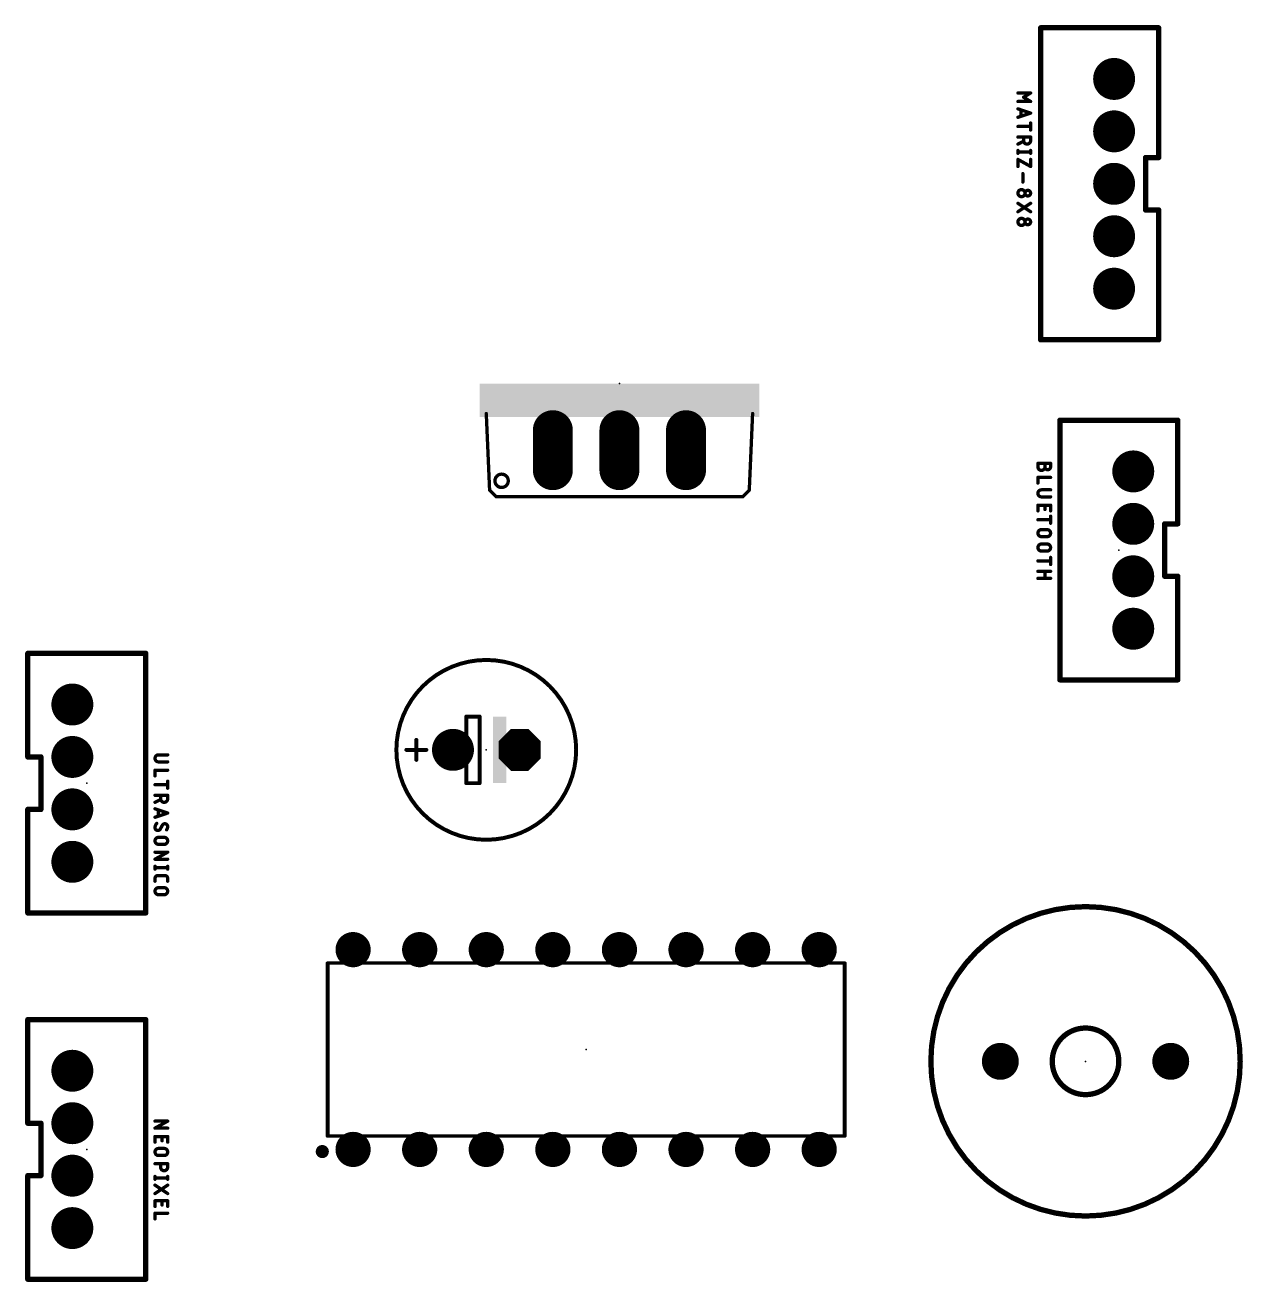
# Model space of a CAD drawing. Header units: millimetres. Extents: x -1479 to 8457, y 1606 to 10461.
# Drawn here: x 3967.36 to 4013.81, y 4679.47 to 4727.41 of the extents above; entities that cross this region are included whole.
import ezdxf

# ---------------------------------------------------------------- set-up
doc = ezdxf.new("R2010")
doc.units = ezdxf.units.MM
for name, color, linetype in [('17', 91, 'Continuous'), ('21', 253, 'Continuous'), ('23', 7, 'Continuous'), ('25', 253, 'Continuous'), ('51', 253, 'Continuous')]:
    doc.layers.add(name, color=color, linetype=linetype)

# ---------------------------------------------------------------- blocks, each defined once
blk = doc.blocks.new('RECT')
blk.add_solid([(-0.5, -0.5), (0.5, -0.5), (-0.5, 0.5), (0.5, 0.5)])
blk = doc.blocks.new('LONGP100')
at = {"const_width": 1}
blk.add_lwpolyline([(-0.5, 0), (0.5, 0)], dxfattribs=at)
at = {"const_width": 0.5}
for points in [[(-0.5, 0.25, 1), (-0.5, -0.25)], [(0.5, -0.25, 1), (0.5, 0.25)]]:
    blk.add_lwpolyline(points, format="xyb", dxfattribs=at)
blk = doc.blocks.new('ROUNDP')
at = {"const_width": 0.5}
blk.add_lwpolyline([(0, -0.25, 1), (0, 0.25, 1), (0, -0.25)], format="xyb", dxfattribs=at)
blk = doc.blocks.new('OCTAGONP')
at = {"const_width": 0.5}
blk.add_lwpolyline([(-0.25, -0.1036), (-0.25, 0.1036), (-0.1036, 0.25), (0.1036, 0.25), (0.25, 0.1036), (0.25, -0.1036), (0.1036, -0.25), (-0.1036, -0.25), (-0.25, -0.1036), (-0.25, 0.1036)], dxfattribs=at)

msp = doc.modelspace()

# ---------------------------------------------------------------- linework, layer by layer
at = {"layer": '21'}
for points, const_width in [([(4006.099, 4715.405), (4006.099, 4727.305)], 0.203), ([(4006.099, 4727.305), (4010.599, 4727.305)], 0.203), ([(4010.599, 4727.305), (4010.599, 4722.355)], 0.203), ([(4010.099, 4720.355), (4010.099, 4722.355)], 0.203), ([(4010.099, 4722.355), (4010.599, 4722.355)], 0.203), ([(4010.099, 4720.355), (4010.599, 4720.355)], 0.203), ([(4010.599, 4720.355), (4010.599, 4715.405)], 0.203), ([(4010.599, 4715.405), (4006.099, 4715.405)], 0.203), ([(3985.076, 4709.671), (3984.949, 4712.592)], 0.127), ([(3995.109, 4712.592), (3994.982, 4709.671)], 0.127), ([(4006.829, 4702.435), (4006.829, 4712.335)], 0.203), ([(4006.829, 4712.335), (4011.329, 4712.335)], 0.203), ([(4011.329, 4712.335), (4011.329, 4708.385)], 0.203), ([(3985.076, 4709.671), (3985.33, 4709.417)], 0.127), ([(3994.728, 4709.417), (3985.33, 4709.417)], 0.127), ([(3994.728, 4709.417), (3994.982, 4709.671)], 0.127), ([(4010.829, 4706.385), (4010.829, 4708.385)], 0.203), ([(4010.829, 4708.385), (4011.329, 4708.385)], 0.203), ([(4010.829, 4706.385), (4011.329, 4706.385)], 0.203), ([(4011.329, 4706.385), (4011.329, 4702.435)], 0.203), ([(3967.459, 4703.445), (3971.959, 4703.445)], 0.203), ([(3967.459, 4699.495), (3967.459, 4703.445)], 0.203), ([(3971.959, 4703.445), (3971.959, 4693.545)], 0.203), ([(4011.329, 4702.435), (4006.829, 4702.435)], 0.203), ([(3982.282, 4699.384), (3982.282, 4700.146)], 0.152), ([(3967.959, 4699.495), (3967.459, 4699.495)], 0.203), ([(3967.959, 4699.495), (3967.959, 4697.495)], 0.203), ([(3981.901, 4699.765), (3982.663, 4699.765)], 0.152), ([(3967.459, 4693.545), (3967.459, 4697.495)], 0.203), ([(3967.959, 4697.495), (3967.459, 4697.495)], 0.203), ([(3971.959, 4693.545), (3967.459, 4693.545)], 0.203), ([(3978.884, 4685.035), (3978.884, 4691.635)], 0.12), ([(3998.635, 4685.035), (3998.635, 4691.635)], 0.12), ([(3967.459, 4689.475), (3971.959, 4689.475)], 0.203), ([(3967.459, 4685.525), (3967.459, 4689.475)], 0.203), ([(3971.959, 4689.475), (3971.959, 4679.575)], 0.203), ([(3967.959, 4685.525), (3967.459, 4685.525)], 0.203), ([(3967.959, 4685.525), (3967.959, 4683.525)], 0.203), ([(3967.459, 4679.575), (3967.459, 4683.525)], 0.203), ([(3967.959, 4683.525), (3967.459, 4683.525)], 0.203), ([(3971.959, 4679.575), (3967.459, 4679.575)], 0.203)]:
    msp.add_lwpolyline(points, dxfattribs=dict(at, const_width=const_width))
for points, const_width in [([(4006.15, 4727.305, 1), (4006.049, 4727.305)], 0.102), ([(4006.099, 4727.356, 1), (4006.099, 4727.255)], 0.102), ([(4010.65, 4727.305, 1), (4010.549, 4727.305)], 0.102), ([(4010.599, 4727.255, 1), (4010.599, 4727.356)], 0.102), ([(4010.15, 4722.355, 1), (4010.049, 4722.355)], 0.102), ([(4010.099, 4722.406, 1), (4010.099, 4722.305)], 0.102), ([(4010.549, 4722.355, 1), (4010.65, 4722.355)], 0.102), ([(4010.599, 4722.305, 1), (4010.599, 4722.406)], 0.102), ([(4010.099, 4720.406, 1), (4010.099, 4720.305)], 0.102), ([(4010.049, 4720.355, 1), (4010.15, 4720.355)], 0.102), ([(4010.65, 4720.355, 1), (4010.549, 4720.355)], 0.102), ([(4010.599, 4720.305, 1), (4010.599, 4720.406)], 0.102), ([(4006.099, 4715.456, 1), (4006.099, 4715.355)], 0.102), ([(4006.049, 4715.405, 1), (4006.15, 4715.405)], 0.102), ([(4010.549, 4715.405, 1), (4010.65, 4715.405)], 0.102), ([(4010.599, 4715.355, 1), (4010.599, 4715.456)], 0.102), ([(3984.981, 4712.594, 1), (3984.918, 4712.591)], 0.0635), ([(3995.141, 4712.591, 1), (3995.078, 4712.594)], 0.0635), ([(4006.88, 4712.335, 1), (4006.779, 4712.335)], 0.102), ([(4006.829, 4712.386, 1), (4006.829, 4712.285)], 0.102), ([(4011.38, 4712.335, 1), (4011.279, 4712.335)], 0.102), ([(4011.329, 4712.285, 1), (4011.329, 4712.386)], 0.102), ([(3985.28, 4710.027, 1), (3985.788, 4710.027, 1), (3985.28, 4710.027)], 0.127), ([(3985.099, 4709.694, 1), (3985.054, 4709.649)], 0.0635), ([(3985.045, 4709.67, 1), (3985.108, 4709.673)], 0.0635), ([(3985.33, 4709.449, 1), (3985.33, 4709.386)], 0.0635), ([(3985.308, 4709.395, 1), (3985.353, 4709.44)], 0.0635), ([(3994.706, 4709.44, 1), (3994.751, 4709.395)], 0.0635), ([(3994.728, 4709.386, 1), (3994.728, 4709.449)], 0.0635), ([(3994.951, 4709.673, 1), (3995.014, 4709.67)], 0.0635), ([(3995.005, 4709.649, 1), (3994.96, 4709.694)], 0.0635), ([(4010.88, 4708.385, 1), (4010.779, 4708.385)], 0.102), ([(4010.829, 4708.436, 1), (4010.829, 4708.335)], 0.102), ([(4011.329, 4708.335, 1), (4011.329, 4708.436)], 0.102), ([(4011.279, 4708.385, 1), (4011.38, 4708.385)], 0.102), ([(4010.829, 4706.436, 1), (4010.829, 4706.335)], 0.102), ([(4010.779, 4706.385, 1), (4010.88, 4706.385)], 0.102), ([(4011.38, 4706.385, 1), (4011.279, 4706.385)], 0.102), ([(4011.329, 4706.335, 1), (4011.329, 4706.436)], 0.102), ([(3967.459, 4703.496, 1), (3967.459, 4703.395)], 0.102), ([(3967.51, 4703.445, 1), (3967.409, 4703.445)], 0.102), ([(3972.01, 4703.445, 1), (3971.909, 4703.445)], 0.102), ([(3971.959, 4703.395, 1), (3971.959, 4703.496)], 0.102), ([(3981.52, 4699.765, 1), (3988.378, 4699.765, 1), (3981.52, 4699.765)], 0.152), ([(4006.829, 4702.486, 1), (4006.829, 4702.385)], 0.102), ([(4006.779, 4702.435, 1), (4006.88, 4702.435)], 0.102), ([(4011.279, 4702.435, 1), (4011.38, 4702.435)], 0.102), ([(4011.329, 4702.385, 1), (4011.329, 4702.486)], 0.102), ([(3982.32, 4700.146, 1), (3982.244, 4700.146)], 0.0762), ([(3967.459, 4699.546, 1), (3967.459, 4699.445)], 0.102), ([(3967.409, 4699.495, 1), (3967.51, 4699.495)], 0.102), ([(3968.01, 4699.495, 1), (3967.909, 4699.495)], 0.102), ([(3967.959, 4699.445, 1), (3967.959, 4699.546)], 0.102), ([(3981.901, 4699.803, 1), (3981.901, 4699.727)], 0.0762), ([(3982.244, 4699.384, 1), (3982.32, 4699.384)], 0.0762), ([(3982.663, 4699.727, 1), (3982.663, 4699.803)], 0.0762), ([(3967.51, 4697.495, 1), (3967.409, 4697.495)], 0.102), ([(3967.459, 4697.546, 1), (3967.459, 4697.445)], 0.102), ([(3967.909, 4697.495, 1), (3968.01, 4697.495)], 0.102), ([(3967.959, 4697.445, 1), (3967.959, 4697.546)], 0.102), ([(3967.459, 4693.596, 1), (3967.459, 4693.495)], 0.102), ([(3971.959, 4693.495, 1), (3971.959, 4693.596)], 0.102), ([(3967.409, 4693.545, 1), (3967.51, 4693.545)], 0.102), ([(3971.909, 4693.545, 1), (3972.01, 4693.545)], 0.102), ([(3978.914, 4691.635, 1), (3978.854, 4691.635)], 0.06), ([(3998.665, 4691.635, 1), (3998.605, 4691.635)], 0.06), ([(3967.459, 4689.526, 1), (3967.459, 4689.425)], 0.102), ([(3967.51, 4689.475, 1), (3967.409, 4689.475)], 0.102), ([(3972.01, 4689.475, 1), (3971.909, 4689.475)], 0.102), ([(3971.959, 4689.425, 1), (3971.959, 4689.526)], 0.102), ([(3967.459, 4685.576, 1), (3967.459, 4685.475)], 0.102), ([(3967.409, 4685.525, 1), (3967.51, 4685.525)], 0.102), ([(3968.01, 4685.525, 1), (3967.909, 4685.525)], 0.102), ([(3967.959, 4685.475, 1), (3967.959, 4685.576)], 0.102), ([(3978.854, 4685.035, 1), (3978.914, 4685.035)], 0.06), ([(3998.605, 4685.035, 1), (3998.665, 4685.035)], 0.06), ([(3978.569, 4684.444, 1), (3978.819, 4684.444, 1), (3978.569, 4684.444)], 0.25), ([(3967.51, 4683.525, 1), (3967.409, 4683.525)], 0.102), ([(3967.459, 4683.576, 1), (3967.459, 4683.475)], 0.102), ([(3967.909, 4683.525, 1), (3968.01, 4683.525)], 0.102), ([(3967.959, 4683.475, 1), (3967.959, 4683.576)], 0.102), ([(3967.459, 4679.626, 1), (3967.459, 4679.525)], 0.102), ([(3967.409, 4679.575, 1), (3967.51, 4679.575)], 0.102), ([(3971.909, 4679.575, 1), (3972.01, 4679.575)], 0.102), ([(3971.959, 4679.525, 1), (3971.959, 4679.626)], 0.102)]:
    msp.add_lwpolyline(points, format="xyb", dxfattribs=dict(at, const_width=const_width))
at = {"layer": '23'}
for p in [(4009.079, 4721.355), (3990.029, 4713.735), (4009.079, 4707.385), (3984.949, 4699.765), (3969.709, 4698.495), (3988.759, 4688.335), (4007.809, 4687.885), (3969.709, 4684.525)]:
    msp.add_point(p, dxfattribs=at)
at = {"layer": '25', "const_width": 0.127}
for points in [[(4005.231, 4724.818), (4005.714, 4724.818)], [(4005.714, 4724.818), (4005.446, 4724.657)], [(4005.714, 4724.496), (4005.231, 4724.496)], [(4005.446, 4724.657), (4005.714, 4724.496)], [(4005.231, 4724.214), (4005.714, 4724.053)], [(4005.714, 4724.053), (4005.231, 4723.892)], [(4005.352, 4723.933), (4005.352, 4724.174)], [(4005.231, 4723.541), (4005.714, 4723.541)], [(4005.714, 4723.675), (4005.714, 4723.407)], [(4005.231, 4723.139), (4005.714, 4723.139)], [(4005.231, 4722.87), (4005.446, 4722.978)], [(4005.446, 4723.004), (4005.446, 4723.139)], [(4005.714, 4723.139), (4005.714, 4723.004)], [(4005.231, 4722.626), (4005.231, 4722.518)], [(4005.714, 4722.572), (4005.231, 4722.572)], [(4005.714, 4722.626), (4005.714, 4722.518)], [(4005.714, 4722.017), (4005.231, 4722.285)], [(4005.231, 4722.285), (4005.231, 4722.017)], [(4005.714, 4722.285), (4005.714, 4722.017)], [(4005.419, 4721.745), (4005.419, 4721.424)], [(4005.231, 4720.611), (4005.714, 4720.29)], [(4005.714, 4720.611), (4005.231, 4720.29)], [(4005.993, 4710.558), (4005.993, 4710.692)], [(4005.993, 4710.692), (4006.476, 4710.692)], [(4006.261, 4710.692), (4006.261, 4710.558)], [(4006.476, 4710.692), (4006.476, 4710.558)], [(4006.476, 4710.156), (4005.993, 4710.156)], [(4005.993, 4710.156), (4005.993, 4709.942)], [(4006.476, 4709.683), (4006.127, 4709.683)], [(4006.127, 4709.415), (4006.476, 4709.415)], [(4005.993, 4708.881), (4005.993, 4709.096)], [(4005.993, 4709.096), (4006.476, 4709.096)], [(4006.261, 4709.096), (4006.261, 4708.935)], [(4006.476, 4709.096), (4006.476, 4708.881)], [(4005.993, 4708.543), (4006.476, 4708.543)], [(4006.476, 4708.677), (4006.476, 4708.409)], [(4006.127, 4708.165), (4006.342, 4708.165)], [(4006.342, 4707.897), (4006.127, 4707.897)], [(4006.127, 4707.616), (4006.342, 4707.616)], [(4006.342, 4707.348), (4006.127, 4707.348)], [(4006.476, 4707.104), (4006.476, 4706.836)], [(4005.993, 4706.97), (4006.476, 4706.97)], [(4005.993, 4706.574), (4006.476, 4706.574)], [(4006.261, 4706.574), (4006.261, 4706.306)], [(4006.476, 4706.306), (4005.993, 4706.306)], [(3972.795, 4699.575), (3972.447, 4699.575)], [(3972.795, 4698.988), (3972.313, 4698.988)], [(3972.313, 4698.988), (3972.313, 4698.773)], [(3972.447, 4699.307), (3972.795, 4699.307)], [(3972.313, 4698.435), (3972.795, 4698.435)], [(3972.795, 4698.569), (3972.795, 4698.301)], [(3972.313, 4698.032), (3972.795, 4698.032)], [(3972.313, 4697.764), (3972.527, 4697.871)], [(3972.527, 4697.898), (3972.527, 4698.032)], [(3972.795, 4698.032), (3972.795, 4697.898)], [(3972.313, 4697.517), (3972.795, 4697.356)], [(3972.434, 4697.235), (3972.434, 4697.477)], [(3972.795, 4697.356), (3972.313, 4697.195)], [(3972.514, 4696.745), (3972.594, 4696.893)], [(3972.447, 4696.429), (3972.661, 4696.429)], [(3972.661, 4696.161), (3972.447, 4696.161)], [(3972.313, 4695.862), (3972.795, 4695.862)], [(3972.795, 4695.862), (3972.313, 4695.594)], [(3972.313, 4695.594), (3972.795, 4695.594)], [(3972.313, 4695.325), (3972.313, 4695.218)], [(3972.795, 4695.271), (3972.313, 4695.271)], [(3972.795, 4695.325), (3972.795, 4695.218)], [(3972.313, 4694.755), (3972.313, 4694.862)], [(3972.42, 4694.969), (3972.688, 4694.969)], [(3972.795, 4694.862), (3972.795, 4694.755)], [(3972.447, 4694.509), (3972.661, 4694.509)], [(3972.661, 4694.241), (3972.447, 4694.241)], [(3972.313, 4685.605), (3972.795, 4685.605)], [(3972.795, 4685.605), (3972.313, 4685.337)], [(3972.313, 4685.337), (3972.795, 4685.337)], [(3972.313, 4684.803), (3972.313, 4685.018)], [(3972.313, 4685.018), (3972.795, 4685.018)], [(3972.581, 4685.018), (3972.581, 4684.857)], [(3972.795, 4685.018), (3972.795, 4684.803)], [(3972.447, 4684.562), (3972.661, 4684.562)], [(3972.313, 4683.981), (3972.795, 4683.981)], [(3972.661, 4684.294), (3972.447, 4684.294)], [(3972.527, 4683.847), (3972.527, 4683.981)], [(3972.795, 4683.981), (3972.795, 4683.847)], [(3972.313, 4683.494), (3972.313, 4683.387)], [(3972.795, 4683.494), (3972.795, 4683.387)], [(3972.795, 4683.441), (3972.313, 4683.441)], [(3972.313, 4683.163), (3972.795, 4682.841)], [(3972.795, 4683.163), (3972.313, 4682.841)], [(3972.313, 4682.353), (3972.313, 4682.567)], [(3972.313, 4682.567), (3972.795, 4682.567)], [(3972.581, 4682.567), (3972.581, 4682.406)], [(3972.795, 4682.567), (3972.795, 4682.353)], [(3972.795, 4682.092), (3972.313, 4682.092)], [(3972.313, 4682.092), (3972.313, 4681.877)]]:
    msp.add_lwpolyline(points, dxfattribs=at)
at = {"layer": '25'}
for points, const_width in [([(4005.231, 4724.849, 1), (4005.231, 4724.786)], 0.0635), ([(4005.73, 4724.79, 1), (4005.698, 4724.845)], 0.0635), ([(4005.714, 4724.786, 1), (4005.714, 4724.849)], 0.0635), ([(4005.231, 4724.528, 1), (4005.231, 4724.464)], 0.0635), ([(4005.462, 4724.684, 1), (4005.429, 4724.63)], 0.0635), ([(4005.429, 4724.684, 1), (4005.462, 4724.63)], 0.0635), ([(4005.698, 4724.469, 1), (4005.73, 4724.523)], 0.0635), ([(4005.714, 4724.464, 1), (4005.714, 4724.528)], 0.0635), ([(4005.241, 4724.244, 1), (4005.221, 4724.184)], 0.0635), ([(4005.221, 4723.923, 1), (4005.241, 4723.862)], 0.0635), ([(4005.384, 4724.174, 1), (4005.32, 4724.174)], 0.0635), ([(4005.32, 4723.933, 1), (4005.384, 4723.933)], 0.0635), ([(4005.724, 4724.023, 1), (4005.704, 4724.083)], 0.0635), ([(4005.704, 4724.023, 1), (4005.724, 4724.083)], 0.0635), ([(4005.231, 4723.573, 1), (4005.231, 4723.509)], 0.0635), ([(4005.746, 4723.675, 1), (4005.682, 4723.675)], 0.0635), ([(4005.682, 4723.407, 1), (4005.746, 4723.407)], 0.0635), ([(4005.714, 4723.509, 1), (4005.714, 4723.573)], 0.0635), ([(4005.231, 4723.17, 1), (4005.231, 4723.107)], 0.0635), ([(4005.217, 4722.899, 1), (4005.245, 4722.842)], 0.0635), ([(4005.477, 4723.139, 1), (4005.414, 4723.139)], 0.0635), ([(4005.446, 4723.004, 1), (4005.714, 4723.004)], 0.127), ([(4005.477, 4723.004, 1), (4005.414, 4723.004)], 0.0635), ([(4005.414, 4723.004, 1), (4005.477, 4723.004)], 0.0635), ([(4005.46, 4722.949, 1), (4005.432, 4723.006)], 0.0635), ([(4005.746, 4723.139, 1), (4005.682, 4723.139)], 0.0635), ([(4005.746, 4723.004, 1), (4005.682, 4723.004)], 0.0635), ([(4005.682, 4723.004, 1), (4005.746, 4723.004)], 0.0635), ([(4005.714, 4723.107, 1), (4005.714, 4723.17)], 0.0635), ([(4005.263, 4722.626, 1), (4005.199, 4722.626)], 0.0635), ([(4005.231, 4722.604, 1), (4005.231, 4722.54)], 0.0635), ([(4005.199, 4722.518, 1), (4005.263, 4722.518)], 0.0635), ([(4005.746, 4722.626, 1), (4005.682, 4722.626)], 0.0635), ([(4005.682, 4722.518, 1), (4005.746, 4722.518)], 0.0635), ([(4005.714, 4722.54, 1), (4005.714, 4722.604)], 0.0635), ([(4005.247, 4722.313, 1), (4005.216, 4722.258)], 0.0635), ([(4005.263, 4722.285, 1), (4005.199, 4722.285)], 0.0635), ([(4005.199, 4722.017, 1), (4005.263, 4722.017)], 0.0635), ([(4005.746, 4722.285, 1), (4005.682, 4722.285)], 0.0635), ([(4005.682, 4722.017, 1), (4005.746, 4722.017)], 0.0635), ([(4005.698, 4721.99, 1), (4005.729, 4722.045)], 0.0635), ([(4005.451, 4721.745, 1), (4005.387, 4721.745)], 0.0635), ([(4005.387, 4721.424, 1), (4005.451, 4721.424)], 0.0635), ([(4005.365, 4721.133, 1), (4005.365, 4720.865)], 0.127), ([(4005.365, 4720.865, 1), (4005.365, 4721.133)], 0.127), ([(4005.365, 4721.165, 1), (4005.365, 4721.101)], 0.0635), ([(4005.365, 4721.101, 1), (4005.365, 4721.165)], 0.0635), ([(4005.607, 4721.106, 1), (4005.607, 4720.892)], 0.127), ([(4005.607, 4720.892, 1), (4005.607, 4721.106)], 0.127), ([(4005.607, 4721.138, 1), (4005.607, 4721.075)], 0.0635), ([(4005.607, 4720.924, 1), (4005.607, 4720.86)], 0.0635), ([(4005.607, 4721.075, 1), (4005.607, 4721.138)], 0.0635), ([(4005.607, 4720.86, 1), (4005.607, 4720.924)], 0.0635), ([(4005.249, 4720.638, 1), (4005.214, 4720.585)], 0.0635), ([(4005.365, 4720.897, 1), (4005.365, 4720.833)], 0.0635), ([(4005.365, 4720.833, 1), (4005.365, 4720.897)], 0.0635), ([(4005.731, 4720.585, 1), (4005.696, 4720.638)], 0.0635), ([(4005.214, 4720.316, 1), (4005.249, 4720.263)], 0.0635), ([(4005.365, 4720.036, 1), (4005.365, 4719.768)], 0.127), ([(4005.365, 4720.068, 1), (4005.365, 4720.004)], 0.0635), ([(4005.365, 4719.768, 1), (4005.365, 4720.036)], 0.127), ([(4005.365, 4720.004, 1), (4005.365, 4720.068)], 0.0635), ([(4005.607, 4720.009, 1), (4005.607, 4719.795)], 0.127), ([(4005.607, 4719.795, 1), (4005.607, 4720.009)], 0.127), ([(4005.607, 4720.041, 1), (4005.607, 4719.977)], 0.0635), ([(4005.607, 4719.977, 1), (4005.607, 4720.041)], 0.0635), ([(4005.696, 4720.263, 1), (4005.731, 4720.316)], 0.0635), ([(4005.365, 4719.8, 1), (4005.365, 4719.736)], 0.0635), ([(4005.365, 4719.736, 1), (4005.365, 4719.8)], 0.0635), ([(4005.607, 4719.826, 1), (4005.607, 4719.763)], 0.0635), ([(4005.607, 4719.763, 1), (4005.607, 4719.826)], 0.0635), ([(4006.025, 4710.692, 1), (4005.961, 4710.692)], 0.0635), ([(4005.993, 4710.724, 1), (4005.993, 4710.661)], 0.0635), ([(4005.993, 4710.558, 1), (4006.261, 4710.558)], 0.127), ([(4006.025, 4710.558, 1), (4005.961, 4710.558)], 0.0635), ([(4005.961, 4710.558, 1), (4006.025, 4710.558)], 0.0635), ([(4006.293, 4710.692, 1), (4006.23, 4710.692)], 0.0635), ([(4006.293, 4710.558, 1), (4006.23, 4710.558)], 0.0635), ([(4006.261, 4710.558, 1), (4006.476, 4710.558)], 0.127), ([(4006.293, 4710.558, 1), (4006.23, 4710.558)], 0.0635), ([(4006.23, 4710.558, 1), (4006.293, 4710.558)], 0.0635), ([(4006.508, 4710.692, 1), (4006.444, 4710.692)], 0.0635), ([(4006.508, 4710.558, 1), (4006.444, 4710.558)], 0.0635), ([(4006.444, 4710.558, 1), (4006.508, 4710.558)], 0.0635), ([(4006.476, 4710.661, 1), (4006.476, 4710.724)], 0.0635), ([(4005.993, 4710.188, 1), (4005.993, 4710.125)], 0.0635), ([(4006.025, 4710.156, 1), (4005.961, 4710.156)], 0.0635), ([(4005.961, 4709.942, 1), (4006.025, 4709.942)], 0.0635), ([(4006.476, 4710.125, 1), (4006.476, 4710.188)], 0.0635), ([(4006.127, 4709.683, 1), (4006.127, 4709.415)], 0.127), ([(4006.127, 4709.715, 1), (4006.127, 4709.651)], 0.0635), ([(4006.127, 4709.447, 1), (4006.127, 4709.383)], 0.0635), ([(4006.127, 4709.651, 1), (4006.127, 4709.715)], 0.0635), ([(4006.127, 4709.383, 1), (4006.127, 4709.447)], 0.0635), ([(4006.476, 4709.651, 1), (4006.476, 4709.715)], 0.0635), ([(4006.476, 4709.383, 1), (4006.476, 4709.447)], 0.0635), ([(4006.025, 4709.096, 1), (4005.961, 4709.096)], 0.0635), ([(4005.993, 4709.127, 1), (4005.993, 4709.064)], 0.0635), ([(4006.293, 4709.096, 1), (4006.23, 4709.096)], 0.0635), ([(4006.23, 4708.935, 1), (4006.293, 4708.935)], 0.0635), ([(4006.508, 4709.096, 1), (4006.444, 4709.096)], 0.0635), ([(4006.476, 4709.064, 1), (4006.476, 4709.127)], 0.0635), ([(4005.961, 4708.881, 1), (4006.025, 4708.881)], 0.0635), ([(4005.993, 4708.575, 1), (4005.993, 4708.511)], 0.0635), ([(4006.444, 4708.881, 1), (4006.508, 4708.881)], 0.0635), ([(4006.508, 4708.677, 1), (4006.444, 4708.677)], 0.0635), ([(4006.476, 4708.511, 1), (4006.476, 4708.575)], 0.0635), ([(4006.127, 4708.165, 1), (4006.127, 4707.897)], 0.127), ([(4006.127, 4708.197, 1), (4006.127, 4708.133)], 0.0635), ([(4006.127, 4708.133, 1), (4006.127, 4708.197)], 0.0635), ([(4006.342, 4707.897, 1), (4006.342, 4708.165)], 0.127), ([(4006.342, 4708.197, 1), (4006.342, 4708.133)], 0.0635), ([(4006.342, 4708.133, 1), (4006.342, 4708.197)], 0.0635), ([(4006.444, 4708.409, 1), (4006.508, 4708.409)], 0.0635), ([(4006.127, 4707.616, 1), (4006.127, 4707.348)], 0.127), ([(4006.127, 4707.929, 1), (4006.127, 4707.865)], 0.0635), ([(4006.127, 4707.648, 1), (4006.127, 4707.585)], 0.0635), ([(4006.127, 4707.865, 1), (4006.127, 4707.929)], 0.0635), ([(4006.127, 4707.585, 1), (4006.127, 4707.648)], 0.0635), ([(4006.342, 4707.929, 1), (4006.342, 4707.865)], 0.0635), ([(4006.342, 4707.348, 1), (4006.342, 4707.616)], 0.127), ([(4006.342, 4707.648, 1), (4006.342, 4707.585)], 0.0635), ([(4006.342, 4707.865, 1), (4006.342, 4707.929)], 0.0635), ([(4006.342, 4707.585, 1), (4006.342, 4707.648)], 0.0635), ([(4006.127, 4707.38, 1), (4006.127, 4707.317)], 0.0635), ([(4006.127, 4707.317, 1), (4006.127, 4707.38)], 0.0635), ([(4006.342, 4707.38, 1), (4006.342, 4707.317)], 0.0635), ([(4006.342, 4707.317, 1), (4006.342, 4707.38)], 0.0635), ([(4006.508, 4707.104, 1), (4006.444, 4707.104)], 0.0635), ([(4005.993, 4707.002, 1), (4005.993, 4706.939)], 0.0635), ([(4005.993, 4706.606, 1), (4005.993, 4706.542)], 0.0635), ([(4006.293, 4706.574, 1), (4006.23, 4706.574)], 0.0635), ([(4006.444, 4706.836, 1), (4006.508, 4706.836)], 0.0635), ([(4006.476, 4706.939, 1), (4006.476, 4707.002)], 0.0635), ([(4006.476, 4706.542, 1), (4006.476, 4706.606)], 0.0635), ([(4005.993, 4706.338, 1), (4005.993, 4706.274)], 0.0635), ([(4006.23, 4706.306, 1), (4006.293, 4706.306)], 0.0635), ([(4006.476, 4706.274, 1), (4006.476, 4706.338)], 0.0635), ([(3972.447, 4699.575, 1), (3972.447, 4699.307)], 0.127), ([(3972.447, 4699.607, 1), (3972.447, 4699.543)], 0.0635), ([(3972.447, 4699.543, 1), (3972.447, 4699.607)], 0.0635), ([(3972.795, 4699.543, 1), (3972.795, 4699.607)], 0.0635), ([(3972.313, 4699.019, 1), (3972.313, 4698.956)], 0.0635), ([(3972.345, 4698.988, 1), (3972.281, 4698.988)], 0.0635), ([(3972.447, 4699.338, 1), (3972.447, 4699.275)], 0.0635), ([(3972.447, 4699.275, 1), (3972.447, 4699.338)], 0.0635), ([(3972.795, 4699.275, 1), (3972.795, 4699.338)], 0.0635), ([(3972.795, 4698.956, 1), (3972.795, 4699.019)], 0.0635), ([(3972.281, 4698.773, 1), (3972.345, 4698.773)], 0.0635), ([(3972.313, 4698.467, 1), (3972.313, 4698.403)], 0.0635), ([(3972.827, 4698.569, 1), (3972.764, 4698.569)], 0.0635), ([(3972.795, 4698.403, 1), (3972.795, 4698.467)], 0.0635), ([(3972.313, 4698.064, 1), (3972.313, 4698.001)], 0.0635), ([(3972.559, 4698.032, 1), (3972.496, 4698.032)], 0.0635), ([(3972.527, 4697.898, 1), (3972.795, 4697.898)], 0.127), ([(3972.559, 4697.898, 1), (3972.496, 4697.898)], 0.0635), ([(3972.542, 4697.843, 1), (3972.513, 4697.9)], 0.0635), ([(3972.764, 4698.301, 1), (3972.827, 4698.301)], 0.0635), ([(3972.827, 4698.032, 1), (3972.764, 4698.032)], 0.0635), ([(3972.827, 4697.898, 1), (3972.764, 4697.898)], 0.0635), ([(3972.795, 4698.001, 1), (3972.795, 4698.064)], 0.0635), ([(3972.299, 4697.793, 1), (3972.327, 4697.736)], 0.0635), ([(3972.323, 4697.547, 1), (3972.303, 4697.487)], 0.0635), ([(3972.465, 4697.477, 1), (3972.402, 4697.477)], 0.0635), ([(3972.496, 4697.898, 1), (3972.559, 4697.898)], 0.0635), ([(3972.764, 4697.898, 1), (3972.827, 4697.898)], 0.0635), ([(3972.303, 4697.225, 1), (3972.323, 4697.165)], 0.0635), ([(3972.38, 4696.96, 0.2), (3972.313, 4696.799)], 0.127), ([(3972.402, 4696.937, 1), (3972.358, 4696.982)], 0.0635), ([(3972.402, 4697.235, 1), (3972.465, 4697.235)], 0.0635), ([(3972.688, 4696.946, 0.2656), (3972.594, 4696.893)], 0.127), ([(3972.795, 4696.839, 0.4142), (3972.688, 4696.946)], 0.127), ([(3972.688, 4696.978, 1), (3972.688, 4696.915)], 0.0635), ([(3972.688, 4696.915, 1), (3972.688, 4696.978)], 0.0635), ([(3972.805, 4697.326, 1), (3972.785, 4697.386)], 0.0635), ([(3972.785, 4697.326, 1), (3972.805, 4697.386)], 0.0635), ([(3972.313, 4696.799, 0.4142), (3972.42, 4696.692)], 0.127), ([(3972.345, 4696.799, 1), (3972.281, 4696.799)], 0.0635), ([(3972.281, 4696.799, 1), (3972.345, 4696.799)], 0.0635), ([(3972.42, 4696.692, 0.2656), (3972.514, 4696.745)], 0.127), ([(3972.42, 4696.723, 1), (3972.42, 4696.66)], 0.0635), ([(3972.42, 4696.66, 1), (3972.42, 4696.723)], 0.0635), ([(3972.486, 4696.76, 1), (3972.542, 4696.73)], 0.0635), ([(3972.541, 4696.729, 1), (3972.487, 4696.761)], 0.0635), ([(3972.567, 4696.909, 1), (3972.622, 4696.877)], 0.0635), ([(3972.622, 4696.877, 1), (3972.566, 4696.908)], 0.0635), ([(3972.755, 4696.718, 0.1623), (3972.795, 4696.839)], 0.127), ([(3972.73, 4696.737, 1), (3972.781, 4696.699)], 0.0635), ([(3972.827, 4696.839, 1), (3972.764, 4696.839)], 0.0635), ([(3972.764, 4696.839, 1), (3972.827, 4696.839)], 0.0635), ([(3972.447, 4696.429, 1), (3972.447, 4696.161)], 0.127), ([(3972.447, 4696.461, 1), (3972.447, 4696.398)], 0.0635), ([(3972.447, 4696.193, 1), (3972.447, 4696.129)], 0.0635), ([(3972.447, 4696.398, 1), (3972.447, 4696.461)], 0.0635), ([(3972.447, 4696.129, 1), (3972.447, 4696.193)], 0.0635), ([(3972.661, 4696.161, 1), (3972.661, 4696.429)], 0.127), ([(3972.661, 4696.461, 1), (3972.661, 4696.398)], 0.0635), ([(3972.661, 4696.193, 1), (3972.661, 4696.129)], 0.0635), ([(3972.661, 4696.398, 1), (3972.661, 4696.461)], 0.0635), ([(3972.661, 4696.129, 1), (3972.661, 4696.193)], 0.0635), ([(3972.313, 4695.894, 1), (3972.313, 4695.831)], 0.0635), ([(3972.313, 4695.626, 1), (3972.313, 4695.563)], 0.0635), ([(3972.297, 4695.622, 1), (3972.328, 4695.567)], 0.0635), ([(3972.811, 4695.835, 1), (3972.78, 4695.89)], 0.0635), ([(3972.795, 4695.831, 1), (3972.795, 4695.894)], 0.0635), ([(3972.795, 4695.563, 1), (3972.795, 4695.626)], 0.0635), ([(3972.345, 4695.325, 1), (3972.281, 4695.325)], 0.0635), ([(3972.313, 4695.303, 1), (3972.313, 4695.239)], 0.0635), ([(3972.281, 4695.218, 1), (3972.345, 4695.218)], 0.0635), ([(3972.827, 4695.325, 1), (3972.764, 4695.325)], 0.0635), ([(3972.764, 4695.218, 1), (3972.827, 4695.218)], 0.0635), ([(3972.795, 4695.239, 1), (3972.795, 4695.303)], 0.0635), ([(3972.42, 4694.969, 0.4142), (3972.313, 4694.862)], 0.127), ([(3972.345, 4694.862, 1), (3972.281, 4694.862)], 0.0635), ([(3972.281, 4694.862, 1), (3972.345, 4694.862)], 0.0635), ([(3972.281, 4694.755, 1), (3972.345, 4694.755)], 0.0635), ([(3972.42, 4695.001, 1), (3972.42, 4694.937)], 0.0635), ([(3972.42, 4694.937, 1), (3972.42, 4695.001)], 0.0635), ([(3972.795, 4694.862, 0.4142), (3972.688, 4694.969)], 0.127), ([(3972.688, 4695.001, 1), (3972.688, 4694.937)], 0.0635), ([(3972.688, 4694.937, 1), (3972.688, 4695.001)], 0.0635), ([(3972.827, 4694.862, 1), (3972.764, 4694.862)], 0.0635), ([(3972.764, 4694.862, 1), (3972.827, 4694.862)], 0.0635), ([(3972.764, 4694.755, 1), (3972.827, 4694.755)], 0.0635), ([(3972.447, 4694.509, 1), (3972.447, 4694.241)], 0.127), ([(3972.447, 4694.541, 1), (3972.447, 4694.477)], 0.0635), ([(3972.447, 4694.273, 1), (3972.447, 4694.209)], 0.0635), ([(3972.447, 4694.477, 1), (3972.447, 4694.541)], 0.0635), ([(3972.447, 4694.209, 1), (3972.447, 4694.273)], 0.0635), ([(3972.661, 4694.241, 1), (3972.661, 4694.509)], 0.127), ([(3972.661, 4694.541, 1), (3972.661, 4694.477)], 0.0635), ([(3972.661, 4694.273, 1), (3972.661, 4694.209)], 0.0635), ([(3972.661, 4694.477, 1), (3972.661, 4694.541)], 0.0635), ([(3972.661, 4694.209, 1), (3972.661, 4694.273)], 0.0635), ([(3972.313, 4685.637, 1), (3972.313, 4685.573)], 0.0635), ([(3972.811, 4685.577, 1), (3972.78, 4685.633)], 0.0635), ([(3972.795, 4685.573, 1), (3972.795, 4685.637)], 0.0635), ([(3972.313, 4685.368, 1), (3972.313, 4685.305)], 0.0635), ([(3972.297, 4685.364, 1), (3972.328, 4685.309)], 0.0635), ([(3972.345, 4685.018, 1), (3972.281, 4685.018)], 0.0635), ([(3972.313, 4685.049, 1), (3972.313, 4684.986)], 0.0635), ([(3972.613, 4685.018, 1), (3972.549, 4685.018)], 0.0635), ([(3972.827, 4685.018, 1), (3972.764, 4685.018)], 0.0635), ([(3972.795, 4685.305, 1), (3972.795, 4685.368)], 0.0635), ([(3972.795, 4684.986, 1), (3972.795, 4685.049)], 0.0635), ([(3972.281, 4684.803, 1), (3972.345, 4684.803)], 0.0635), ([(3972.447, 4684.562, 1), (3972.447, 4684.294)], 0.127), ([(3972.447, 4684.594, 1), (3972.447, 4684.531)], 0.0635), ([(3972.447, 4684.531, 1), (3972.447, 4684.594)], 0.0635), ([(3972.549, 4684.857, 1), (3972.613, 4684.857)], 0.0635), ([(3972.661, 4684.294, 1), (3972.661, 4684.562)], 0.127), ([(3972.661, 4684.594, 1), (3972.661, 4684.531)], 0.0635), ([(3972.661, 4684.531, 1), (3972.661, 4684.594)], 0.0635), ([(3972.764, 4684.803, 1), (3972.827, 4684.803)], 0.0635), ([(3972.313, 4684.013, 1), (3972.313, 4683.949)], 0.0635), ([(3972.447, 4684.326, 1), (3972.447, 4684.263)], 0.0635), ([(3972.447, 4684.263, 1), (3972.447, 4684.326)], 0.0635), ([(3972.559, 4683.981, 1), (3972.496, 4683.981)], 0.0635), ([(3972.661, 4684.326, 1), (3972.661, 4684.263)], 0.0635), ([(3972.661, 4684.263, 1), (3972.661, 4684.326)], 0.0635), ([(3972.827, 4683.981, 1), (3972.764, 4683.981)], 0.0635), ([(3972.795, 4683.949, 1), (3972.795, 4684.013)], 0.0635), ([(3972.345, 4683.494, 1), (3972.281, 4683.494)], 0.0635), ([(3972.527, 4683.847, 1), (3972.795, 4683.847)], 0.127), ([(3972.559, 4683.847, 1), (3972.496, 4683.847)], 0.0635), ([(3972.496, 4683.847, 1), (3972.559, 4683.847)], 0.0635), ([(3972.827, 4683.847, 1), (3972.764, 4683.847)], 0.0635), ([(3972.764, 4683.847, 1), (3972.827, 4683.847)], 0.0635), ([(3972.827, 4683.494, 1), (3972.764, 4683.494)], 0.0635), ([(3972.313, 4683.473, 1), (3972.313, 4683.409)], 0.0635), ([(3972.281, 4683.387, 1), (3972.345, 4683.387)], 0.0635), ([(3972.33, 4683.189, 1), (3972.295, 4683.136)], 0.0635), ([(3972.764, 4683.387, 1), (3972.827, 4683.387)], 0.0635), ([(3972.813, 4683.136, 1), (3972.778, 4683.189)], 0.0635), ([(3972.795, 4683.409, 1), (3972.795, 4683.473)], 0.0635), ([(3972.295, 4682.867, 1), (3972.33, 4682.815)], 0.0635), ([(3972.345, 4682.567, 1), (3972.281, 4682.567)], 0.0635), ([(3972.313, 4682.599, 1), (3972.313, 4682.535)], 0.0635), ([(3972.613, 4682.567, 1), (3972.549, 4682.567)], 0.0635), ([(3972.827, 4682.567, 1), (3972.764, 4682.567)], 0.0635), ([(3972.778, 4682.815, 1), (3972.813, 4682.867)], 0.0635), ([(3972.795, 4682.535, 1), (3972.795, 4682.599)], 0.0635), ([(3972.281, 4682.353, 1), (3972.345, 4682.353)], 0.0635), ([(3972.313, 4682.123, 1), (3972.313, 4682.06)], 0.0635), ([(3972.345, 4682.092, 1), (3972.281, 4682.092)], 0.0635), ([(3972.549, 4682.406, 1), (3972.613, 4682.406)], 0.0635), ([(3972.764, 4682.353, 1), (3972.827, 4682.353)], 0.0635), ([(3972.795, 4682.06, 1), (3972.795, 4682.123)], 0.0635), ([(3972.281, 4681.877, 1), (3972.345, 4681.877)], 0.0635)]:
    msp.add_lwpolyline(points, format="xyb", dxfattribs=dict(at, const_width=const_width))
at = {"layer": '51'}
for points, const_width in [([(3984.695, 4701.035), (3984.187, 4701.035)], 0.152), ([(3984.187, 4701.035), (3984.187, 4699.765)], 0.152), ([(3984.695, 4698.495), (3984.695, 4701.035)], 0.152), ([(3983.298, 4699.765), (3984.187, 4699.765)], 0.152), ([(3984.187, 4699.765), (3984.187, 4698.495)], 0.152), ([(3985.584, 4699.765), (3986.6, 4699.765)], 0.152), ([(3984.187, 4698.495), (3984.695, 4698.495)], 0.152), ([(3978.914, 4685.035), (3978.914, 4691.635)], 0.12), ([(3978.914, 4691.635), (3998.604, 4691.635)], 0.12), ([(3998.604, 4691.635), (3998.604, 4685.035)], 0.12), ([(3998.604, 4685.035), (3978.914, 4685.035)], 0.12)]:
    msp.add_lwpolyline(points, dxfattribs=dict(at, const_width=const_width))
for points, const_width in [([(3984.187, 4701.073, 1), (3984.187, 4700.997)], 0.0762), ([(3984.225, 4701.035, 1), (3984.149, 4701.035)], 0.0762), ([(3984.733, 4701.035, 1), (3984.657, 4701.035)], 0.0762), ([(3984.695, 4700.997, 1), (3984.695, 4701.073)], 0.0762), ([(3983.298, 4699.803, 1), (3983.298, 4699.727)], 0.0762), ([(3984.225, 4699.765, 1), (3984.149, 4699.765)], 0.0762), ([(3984.149, 4699.765, 1), (3984.225, 4699.765)], 0.0762), ([(3984.187, 4699.727, 1), (3984.187, 4699.803)], 0.0762), ([(3985.584, 4699.803, 1), (3985.584, 4699.727)], 0.0762), ([(3986.6, 4699.727, 1), (3986.6, 4699.803)], 0.0762), ([(3984.187, 4698.533, 1), (3984.187, 4698.457)], 0.0762), ([(3984.149, 4698.495, 1), (3984.225, 4698.495)], 0.0762), ([(3984.657, 4698.495, 1), (3984.733, 4698.495)], 0.0762), ([(3984.695, 4698.457, 1), (3984.695, 4698.533)], 0.0762), ([(4001.909, 4687.885, 1), (4013.709, 4687.885, 1), (4001.909, 4687.885)], 0.203), ([(3978.944, 4691.635, 1), (3978.884, 4691.635)], 0.06), ([(3978.914, 4691.665, 1), (3978.914, 4691.605)], 0.06), ([(3998.634, 4691.635, 1), (3998.574, 4691.635)], 0.06), ([(3998.604, 4691.605, 1), (3998.604, 4691.665)], 0.06), ([(4006.539, 4687.885, 1), (4009.079, 4687.885, 1), (4006.539, 4687.885)], 0.203), ([(3978.914, 4685.065, 1), (3978.914, 4685.005)], 0.06), ([(3978.884, 4685.035, 1), (3978.944, 4685.035)], 0.06), ([(3998.574, 4685.035, 1), (3998.634, 4685.035)], 0.06), ([(3998.604, 4685.005, 1), (3998.604, 4685.065)], 0.06)]:
    msp.add_lwpolyline(points, format="xyb", dxfattribs=dict(at, const_width=const_width))

# ---------------------------------------------------------------- block references
at = {"layer": '17'}
for name, p, xscale, yscale, rotation in [('ROUNDP', (4008.899, 4725.355), 1.6, 1.6, 89.99999999999999), ('ROUNDP', (4008.899, 4725.355), 1.6, 1.6, 89.99999999999999), ('ROUNDP', (4008.899, 4723.355), 1.6, 1.6, 89.99999999999999), ('ROUNDP', (4008.899, 4723.355), 1.6, 1.6, 89.99999999999999), ('ROUNDP', (4008.899, 4721.355), 1.6, 1.6, 89.99999999999999), ('ROUNDP', (4008.899, 4721.355), 1.6, 1.6, 89.99999999999999), ('ROUNDP', (4008.899, 4719.355), 1.6, 1.6, 89.99999999999999), ('ROUNDP', (4008.899, 4719.355), 1.6, 1.6, 89.99999999999999), ('ROUNDP', (4008.899, 4717.355), 1.6, 1.6, 89.99999999999999), ('ROUNDP', (4008.899, 4717.355), 1.6, 1.6, 89.99999999999999), ('LONGP100', (3987.489, 4711.195), 1.524, 1.524, 89.99999999999999), ('LONGP100', (3987.489, 4711.195), 1.524, 1.524, 89.99999999999999), ('LONGP100', (3990.029, 4711.195), 1.524, 1.524, 89.99999999999999), ('LONGP100', (3990.029, 4711.195), 1.524, 1.524, 89.99999999999999), ('LONGP100', (3992.569, 4711.195), 1.524, 1.524, 89.99999999999999), ('LONGP100', (3992.569, 4711.195), 1.524, 1.524, 89.99999999999999), ('ROUNDP', (4009.629, 4710.385), 1.6, 1.6, 89.99999999999999), ('ROUNDP', (4009.629, 4710.385), 1.6, 1.6, 89.99999999999999), ('ROUNDP', (4009.629, 4708.385), 1.6, 1.6, 89.99999999999999), ('ROUNDP', (4009.629, 4708.385), 1.6, 1.6, 89.99999999999999), ('ROUNDP', (4009.629, 4706.385), 1.6, 1.6, 89.99999999999999), ('ROUNDP', (4009.629, 4706.385), 1.6, 1.6, 89.99999999999999), ('ROUNDP', (4009.629, 4704.385), 1.6, 1.6, 89.99999999999999), ('ROUNDP', (4009.629, 4704.385), 1.6, 1.6, 89.99999999999999), ('ROUNDP', (3969.159, 4701.495), 1.6, 1.6, 270), ('ROUNDP', (3969.159, 4701.495), 1.6, 1.6, 270), ('ROUNDP', (3969.159, 4699.495), 1.6, 1.6, 270), ('ROUNDP', (3969.159, 4699.495), 1.6, 1.6, 270), ('ROUNDP', (3969.159, 4697.495), 1.6, 1.6, 270), ('ROUNDP', (3969.159, 4697.495), 1.6, 1.6, 270), ('ROUNDP', (3969.159, 4695.495), 1.6, 1.6, 270), ('ROUNDP', (3969.159, 4695.495), 1.6, 1.6, 270), ('ROUNDP', (3979.869, 4692.145), 1.3434, 1.3434, 89.99999999999999), ('ROUNDP', (3979.869, 4692.145), 1.3434, 1.3434, 89.99999999999999), ('ROUNDP', (3982.409, 4692.145), 1.3434, 1.3434, 89.99999999999999), ('ROUNDP', (3982.409, 4692.145), 1.3434, 1.3434, 89.99999999999999), ('ROUNDP', (3984.949, 4692.145), 1.3434, 1.3434, 89.99999999999999), ('ROUNDP', (3984.949, 4692.145), 1.3434, 1.3434, 89.99999999999999), ('ROUNDP', (3987.489, 4692.145), 1.3434, 1.3434, 89.99999999999999), ('ROUNDP', (3987.489, 4692.145), 1.3434, 1.3434, 89.99999999999999), ('ROUNDP', (3990.029, 4692.145), 1.3434, 1.3434, 89.99999999999999), ('ROUNDP', (3990.029, 4692.145), 1.3434, 1.3434, 89.99999999999999), ('ROUNDP', (3992.569, 4692.145), 1.3434, 1.3434, 89.99999999999999), ('ROUNDP', (3992.569, 4692.145), 1.3434, 1.3434, 89.99999999999999), ('ROUNDP', (3995.109, 4692.145), 1.3434, 1.3434, 89.99999999999999), ('ROUNDP', (3995.109, 4692.145), 1.3434, 1.3434, 89.99999999999999), ('ROUNDP', (3997.649, 4692.145), 1.3434, 1.3434, 89.99999999999999), ('ROUNDP', (3997.649, 4692.145), 1.3434, 1.3434, 89.99999999999999), ('ROUNDP', (3969.159, 4687.525), 1.6, 1.6, 270), ('ROUNDP', (3969.159, 4687.525), 1.6, 1.6, 270), ('ROUNDP', (3969.159, 4685.525), 1.6, 1.6, 270), ('ROUNDP', (3969.159, 4685.525), 1.6, 1.6, 270), ('ROUNDP', (3979.869, 4684.525), 1.3434, 1.3434, 89.99999999999999), ('ROUNDP', (3979.869, 4684.525), 1.3434, 1.3434, 89.99999999999999), ('ROUNDP', (3982.409, 4684.525), 1.3434, 1.3434, 89.99999999999999), ('ROUNDP', (3982.409, 4684.525), 1.3434, 1.3434, 89.99999999999999), ('ROUNDP', (3984.949, 4684.525), 1.3434, 1.3434, 89.99999999999999), ('ROUNDP', (3984.949, 4684.525), 1.3434, 1.3434, 89.99999999999999), ('ROUNDP', (3987.489, 4684.525), 1.3434, 1.3434, 89.99999999999999), ('ROUNDP', (3987.489, 4684.525), 1.3434, 1.3434, 89.99999999999999), ('ROUNDP', (3990.029, 4684.525), 1.3434, 1.3434, 89.99999999999999), ('ROUNDP', (3990.029, 4684.525), 1.3434, 1.3434, 89.99999999999999), ('ROUNDP', (3992.569, 4684.525), 1.3434, 1.3434, 89.99999999999999), ('ROUNDP', (3992.569, 4684.525), 1.3434, 1.3434, 89.99999999999999), ('ROUNDP', (3995.109, 4684.525), 1.3434, 1.3434, 89.99999999999999), ('ROUNDP', (3995.109, 4684.525), 1.3434, 1.3434, 89.99999999999999), ('ROUNDP', (3997.649, 4684.525), 1.3434, 1.3434, 89.99999999999999), ('ROUNDP', (3997.649, 4684.525), 1.3434, 1.3434, 89.99999999999999), ('ROUNDP', (3969.159, 4683.525), 1.6, 1.6, 270), ('ROUNDP', (3969.159, 4683.525), 1.6, 1.6, 270), ('ROUNDP', (3969.159, 4681.525), 1.6, 1.6, 270), ('ROUNDP', (3969.159, 4681.525), 1.6, 1.6, 270)]:
    msp.add_blockref(name, p, dxfattribs=dict(at, xscale=xscale, yscale=yscale, rotation=rotation))
for name, p, xscale, yscale in [('ROUNDP', (3983.679, 4699.765), 1.6002, 1.6002), ('ROUNDP', (3983.679, 4699.765), 1.6002, 1.6002), ('OCTAGONP', (3986.219, 4699.765), 1.6002, 1.6002), ('OCTAGONP', (3986.219, 4699.765), 1.6002, 1.6002), ('ROUNDP', (4004.559, 4687.885), 1.408, 1.408), ('ROUNDP', (4004.559, 4687.885), 1.408, 1.408), ('ROUNDP', (4011.059, 4687.885), 1.408, 1.408), ('ROUNDP', (4011.059, 4687.885), 1.408, 1.408)]:
    msp.add_blockref(name, p, dxfattribs=dict(at, xscale=xscale, yscale=yscale))
at = {"layer": '21'}
for p, xscale, yscale in [((3990.029, 4713.354), 10.668, 0.762), ((3985.648, 4712.719), 1.905, 0.508), ((3988.759, 4712.719), 0.762, 0.508), ((3991.299, 4712.719), 0.762, 0.508), ((3994.411, 4712.719), 1.905, 0.508)]:
    msp.add_blockref('RECT', p, dxfattribs=dict(at, xscale=xscale, yscale=yscale))
at = {"layer": '51'}
for p, xscale, yscale in [((3987.489, 4712.719), 1.778, 0.508), ((3990.029, 4712.719), 1.778, 0.508), ((3992.569, 4712.719), 1.778, 0.508), ((3985.457, 4699.765), 0.508, 2.54)]:
    msp.add_blockref('RECT', p, dxfattribs=dict(at, xscale=xscale, yscale=yscale))

doc.saveas('drawing.dxf')
